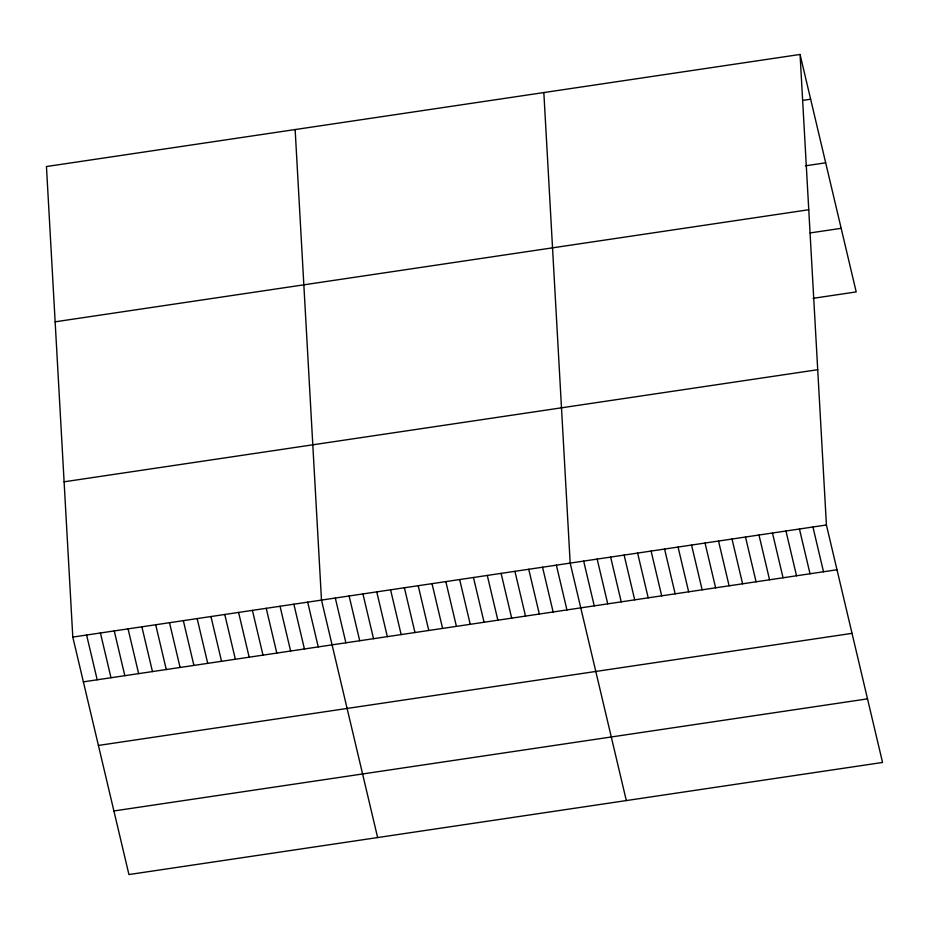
<?xml version="1.0" encoding="UTF-8"?>
<svg xmlns="http://www.w3.org/2000/svg" width="929" height="929" viewBox="0 0 929 929"><rect width="100%" height="100%" fill="white"/><g stroke="black" fill="none" stroke-linecap="round" stroke-linejoin="round"><path stroke-width="1.39" d="M800.066 54.451L46.45 166.546L72.799 637.085L128.934 874.549L882.55 762.454L826.415 524.99L800.066 54.451L856.201 291.915L813.049 298.337M802.563 100.413L810.657 99.217M805.455 165.815L825.684 162.807M55.148 321.817L808.764 209.733M810.158 232.935L841.175 228.325M64.101 481.803L817.717 369.707M72.799 637.085L826.415 524.99M83.378 681.851L836.994 569.756M98.404 745.441L852.032 633.346M113.895 810.959L867.512 698.863M812.933 526.998L823.512 571.765M799.439 529.007L810.03 573.762M785.957 531.005L796.536 575.771M772.475 533.014L783.054 577.78M758.981 535.023L769.572 579.789M745.499 537.032L756.078 581.786M732.017 539.029L742.596 583.795M718.523 541.038L729.114 585.804M705.041 543.047L715.62 587.802M691.559 545.044L702.138 589.81M678.065 547.053L688.656 591.819M664.583 549.062L675.162 593.828M651.101 551.071L661.68 595.826M637.608 553.069L648.198 597.835M624.125 555.077L634.704 599.844M610.643 557.086L621.222 601.853M597.161 559.095L607.74 603.85M583.667 561.093L594.246 605.859M626.32 800.566L570.185 563.102L543.837 92.563M556.366 565.157L566.945 609.923M542.548 567.213L553.138 611.979M528.74 569.268L539.319 614.034M514.921 571.323L525.5 616.09M501.103 573.379L511.682 618.145M487.284 575.434L497.863 620.2M473.465 577.49L484.055 622.256M459.658 579.545L470.237 624.311M445.839 581.6L456.418 626.367M432.02 583.656L442.599 628.41M418.201 585.711L428.78 630.466M404.382 587.767L414.973 632.521M390.575 589.822L401.154 634.577M376.756 591.878L387.335 636.632M362.937 593.933L373.516 638.687M349.118 595.988L359.709 640.743M335.311 598.044L345.89 642.798M377.627 837.563L321.492 600.088L295.143 129.549M307.673 602.143L318.252 646.909M293.854 604.198L304.433 648.965M280.035 606.254L290.626 651.02M266.228 608.309L276.807 653.075M252.409 610.365L262.988 655.131M238.59 612.42L249.169 657.186M224.772 614.475L235.351 659.242M210.953 616.531L221.543 661.297M197.145 618.586L207.724 663.352M183.327 620.642L193.906 665.408M169.508 622.697L180.087 667.463M155.689 624.752L166.279 669.519M141.882 626.808L152.461 671.574M128.063 628.863L138.642 673.63M114.244 630.919L124.823 675.685M100.425 632.974L111.004 677.74M86.606 635.03L97.197 679.796"/></g></svg>
